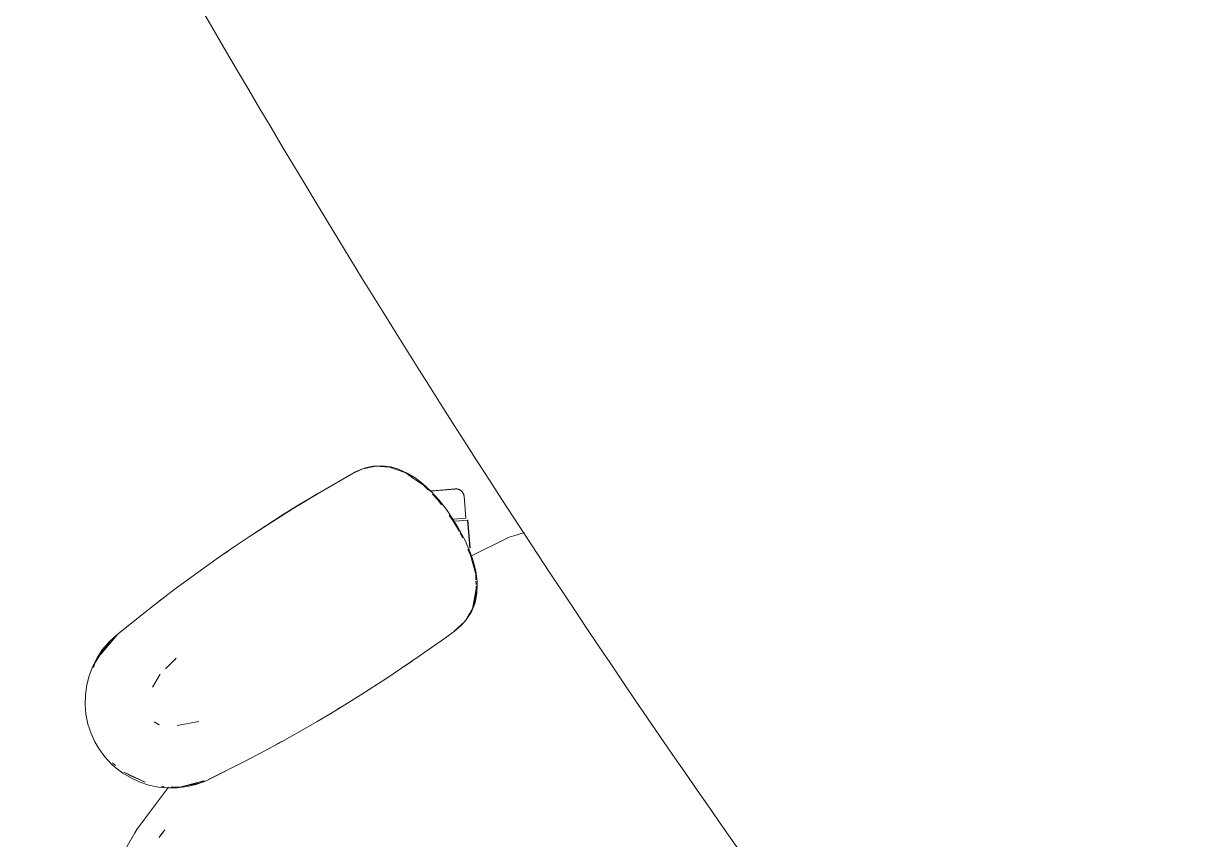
# Model space of a CAD drawing. Header units: millimetres. Extents: x 79795 to 317870, y -36033 to 97293.
# Drawn here: x 202842 to 203431, y 16601 to 17009 of the extents above; entities that cross this region are included whole.
import ezdxf

# ---------------------------------------------------------------- set-up
doc = ezdxf.new("R2010")
doc.units = ezdxf.units.MM
doc.header["$MEASUREMENT"] = 0
doc.layers.add('G-IMPT', color=8, linetype='CONTINUOUS', lineweight=9)
doc.layers.add('I-FURN', color=8, linetype='CONTINUOUS', lineweight=9)

msp = doc.modelspace()

# ---------------------------------------------------------------- linework, layer by layer
at = {"layer": 'G-IMPT'}
for p, q in [((202988.81, 16773.98), (203007.71, 16784.86)), ((202988.81, 16773.98), (203006.3, 16784.08)), ((202989.84, 16774.6), (203007.71, 16784.86)), ((203007.71, 16784.86), (203006.3, 16784.08)), ((203007.71, 16784.86), (203009.23, 16785.54)), ((203011.35, 16786.35), (203007.8, 16784.75)), ((203011.49, 16786.46), (203009.23, 16785.54)), ((203011.35, 16786.35), (203017.86, 16787.67)), ((203011.49, 16786.46), (203012.82, 16786.88)), ((203016.63, 16787.68), (203012.82, 16786.88)), ((203016.63, 16787.68), (203020.58, 16787.89)), ((203017.86, 16787.67), (203024.85, 16787.21)), ((203020.58, 16787.89), (203025.39, 16787.33)), ((203024.85, 16787.21), (203032.91, 16784.33)), ((203029.28, 16786.22), (203025.39, 16787.33)), ((203033.7, 16784.25), (203029.28, 16786.22)), ((203032.91, 16784.33), (203036.83, 16781.63)), ((203033.7, 16784.25), (203037.57, 16781.9)), ((203041.83, 16778.16), (203036.83, 16781.63)), ((203041.25, 16779.11), (203037.57, 16781.9)), ((203041.25, 16779.11), (203045.42, 16775.28)), ((203041.83, 16778.16), (203044.31, 16775.63)), ((202971.58, 16763.45), (202989.84, 16774.6)), ((202971.58, 16763.45), (202988.81, 16773.98)), ((202979.93, 16768.63), (202989.84, 16774.6)), ((202989.84, 16774.6), (202988.81, 16773.98)), ((203049.47, 16770.83), (203045.42, 16775.28)), ((203046.27, 16773.63), (203048.94, 16770.89)), ((202954.63, 16752.48), (202979.93, 16768.63)), ((202979.93, 16768.63), (202963.66, 16758.4)), ((202971.58, 16763.45), (202979.93, 16768.63)), ((202973.3, 16764.53), (202974.95, 16765.51)), ((203048.94, 16770.89), (203050.84, 16768.3)), ((203049.47, 16770.83), (203053.28, 16765.96)), ((203056.86, 16760.73), (203053.28, 16765.96)), ((202954.63, 16752.48), (202971.58, 16763.45)), ((202971.58, 16763.4), (202973.3, 16764.53)), ((203054.7, 16763.04), (203056.54, 16760.53)), ((203059.81, 16755.07), (203056.54, 16760.53)), ((203059.22, 16756.89), (203056.86, 16760.73)), ((202954.63, 16752.48), (202963.66, 16758.4)), ((203059.22, 16756.89), (203062.7, 16750.43)), ((203060.23, 16754.38), (203061.4, 16751.83)), ((203087.03, 16752.82), (203092.43, 16754.48)), ((202937.97, 16741.1), (202947.64, 16747.79)), ((202954.63, 16752.48), (202947.64, 16747.79)), ((203065.42, 16744.14), (203062.7, 16750.43)), ((203065.59, 16742.65), (203084.78, 16752.13)), ((203087.03, 16752.82), (203084.78, 16752.13)), ((202942, 16743.86), (202943.56, 16745)), ((202943.56, 16745), (202944.82, 16745.82)), ((203064.02, 16746.16), (203065.41, 16743.14)), ((203065.41, 16743.14), (203067.95, 16733.6)), ((203066.72, 16740.31), (203065.42, 16744.14)), ((202921.59, 16729.29), (202933.04, 16737.62)), ((202937.97, 16741.1), (202933.04, 16737.62)), ((203066.72, 16740.31), (203068.01, 16735.09)), ((203067.95, 16733.6), (203068.04, 16730.74)), ((203068.01, 16735.09), (203068.67, 16730)), ((203068.06, 16730.2), (203068.12, 16728.52)), ((202917.48, 16726.26), (202905.5, 16717.06)), ((202917.48, 16726.26), (202921.59, 16729.29)), ((203068.14, 16726.33), (203066.34, 16716.38)), ((203068.14, 16726.33), (203067.16, 16719.57)), ((203067.79, 16720.07), (203068.55, 16724.18)), ((203068.15, 16727.6), (203068.27, 16723.93)), ((203068.55, 16724.18), (203068.74, 16728.41)), ((203068.67, 16730), (203068.74, 16728.41)), ((202910.96, 16721.28), (202909.64, 16720.24)), ((203065.78, 16714.8), (203067.29, 16718.4)), ((203068.27, 16723.93), (203066.34, 16716.38)), ((203066.34, 16716.38), (203067.16, 16719.57)), ((203067.79, 16720.07), (203067.29, 16718.4)), ((202902.21, 16714.53), (202888.17, 16703.23)), ((202905.5, 16717.06), (202902.21, 16714.53)), ((203065.06, 16714.24), (203062.61, 16710.17)), ((203065.78, 16714.8), (203063.21, 16710.79)), ((203065.32, 16714.69), (203066.34, 16716.38)), ((203062.61, 16710.17), (203057.18, 16705.04)), ((203057.37, 16705.16), (203060.47, 16707.75)), ((203060.47, 16707.75), (203063.21, 16710.79)), ((202888.6, 16703.51), (202880.2, 16693.54)), ((202880.2, 16693.54), (202886.31, 16700.94)), ((202882.17, 16696.94), (202888.2, 16703.09)), ((202888.17, 16703.23), (202884.42, 16699.75)), ((202888.6, 16703.51), (202886.31, 16700.94)), ((203052.76, 16701.86), (203042.53, 16694.54)), ((203052.76, 16701.86), (203057.37, 16705.16)), ((202882.17, 16696.94), (202877.41, 16689.43)), ((202878.54, 16692.07), (202881.12, 16695.88)), ((202881.12, 16695.88), (202884.42, 16699.75)), ((202878.54, 16692.07), (202876.16, 16687.55)), ((202876.52, 16687), (202877.41, 16689.43)), ((202917.96, 16691.52), (202912.56, 16686.18)), ((202917.08, 16690.68), (202917.96, 16691.52)), ((203026.64, 16683.72), (203039.61, 16692.52)), ((203036.26, 16690.26), (203034.07, 16688.71)), ((203039.61, 16692.52), (203042.53, 16694.54)), ((202874.35, 16682.82), (202876.16, 16687.55)), ((202906, 16677.16), (202909.94, 16683.58)), ((203026.64, 16683.72), (203022.88, 16681.24)), ((203032.2, 16687.51), (203034.07, 16688.71)), ((202872.45, 16673.28), (202873.17, 16678.3)), ((202874.35, 16682.82), (202873.17, 16678.3)), ((203022.88, 16681.24), (203010.5, 16673.28)), ((202872.33, 16668.24), (202872.45, 16673.28)), ((203005.86, 16670.38), (203010.5, 16673.28)), ((202872.33, 16668.24), (202872.74, 16663.55)), ((203005.86, 16670.38), (202995.36, 16663.97)), ((202998.65, 16665.99), (203000.09, 16666.82)), ((203000.09, 16666.82), (203001.84, 16667.95)), ((202872.74, 16663.55), (202873.75, 16658.6)), ((202906.97, 16659.7), (202909.03, 16658.38)), ((202929.36, 16659.97), (202918.35, 16657.81)), ((202988.57, 16659.95), (202978.77, 16654.28)), ((202988.57, 16659.95), (202995.36, 16663.97)), ((202875.32, 16653.82), (202873.75, 16658.6)), ((202875.32, 16653.82), (202877.22, 16649.68)), ((202909.03, 16658.38), (202909.52, 16658.16)), ((202971.01, 16649.95), (202978.77, 16654.28)), ((202879.16, 16646.35), (202877.22, 16649.68)), ((202971.01, 16649.95), (202961.96, 16645)), ((202969.22, 16648.96), (202967.95, 16648.31)), ((202969.22, 16648.96), (202970.87, 16649.92)), ((202879.16, 16646.35), (202882.14, 16642.27)), ((202882.14, 16642.27), (202885.56, 16638.59)), ((202951.85, 16639.66), (202961.96, 16645)), ((202885.56, 16638.59), (202887.18, 16637.1)), ((202887.62, 16637.9), (202886, 16639.27)), ((202891.2, 16634.01), (202887.18, 16637.1)), ((202932.55, 16630.03), (202953.18, 16640.39)), ((202932.55, 16630.03), (202951.85, 16639.66)), ((202953.18, 16640.39), (202935.1, 16631.28)), ((202891.2, 16634.01), (202895.53, 16631.44)), ((202891.7, 16634.45), (202895.5, 16632.52)), ((202891.7, 16634.45), (202902.4, 16629.5)), ((202895.5, 16632.52), (202902.4, 16629.5)), ((202895.53, 16631.44), (202899.36, 16629.68)), ((202919.78, 16627.05), (202931.81, 16630.25)), ((202922.55, 16627.75), (202931.81, 16630.25)), ((202932.55, 16630.03), (202927.75, 16628.32)), ((202932.37, 16630.17), (202929.49, 16629)), ((202932.55, 16630.03), (202935.1, 16631.28)), ((202936.45, 16631.98), (202935.1, 16631.28)), ((202904.19, 16628.06), (202899.36, 16629.68)), ((202914.16, 16627), (202901.99, 16610.91)), ((202904.19, 16628.06), (202909.14, 16627.03)), ((202909.14, 16627.03), (202913.34, 16626.62)), ((202911.84, 16627.23), (202910.45, 16627.26)), ((202918.46, 16626.66), (202913.34, 16626.62)), ((202919.78, 16627.05), (202915.46, 16627.15)), ((202918.46, 16626.66), (202923.49, 16627.3)), ((202919.78, 16627.05), (202922.55, 16627.75)), ((202929.49, 16629), (202920.87, 16627.27)), ((202923.49, 16627.3), (202927.75, 16628.32)), ((202901.99, 16610.91), (202898.16, 16605.84)), ((202892.77, 16596.35), (202897.17, 16604.11)), ((202897.17, 16604.11), (202898.16, 16605.84)), ((202909.36, 16601.87), (202912.23, 16605.66)), ((202909.36, 16601.87), (202909.72, 16602.4)), ((202912.23, 16605.66), (202909.72, 16602.4))]:
    msp.add_line(p, q, dxfattribs=at)
at = {"layer": 'I-FURN'}
for p, q in [((203045.68, 16775.3), (203044.74, 16775.22)), ((203046.59, 16775.37), (203045.68, 16775.3)), ((203047.48, 16775.45), (203046.59, 16775.37)), ((203048.34, 16775.52), (203047.48, 16775.45)), ((203049.17, 16775.59), (203048.34, 16775.52)), ((203049.97, 16775.66), (203049.17, 16775.59)), ((203050.74, 16775.72), (203049.97, 16775.66)), ((203051.47, 16775.78), (203050.74, 16775.72)), ((203052.16, 16775.84), (203051.47, 16775.78)), ((203052.82, 16775.89), (203052.16, 16775.84)), ((203052.47, 16775.86), (203053.11, 16775.92)), ((203053.44, 16775.95), (203052.82, 16775.89)), ((203053.11, 16775.92), (203053.72, 16775.97)), ((203054.03, 16775.99), (203053.44, 16775.95)), ((203053.72, 16775.97), (203054.28, 16776.02)), ((203054.57, 16776.04), (203054.03, 16775.99)), ((203054.28, 16776.02), (203054.81, 16776.06)), ((203055.08, 16776.08), (203054.57, 16776.04)), ((203054.81, 16776.06), (203055.29, 16776.1)), ((203055.54, 16776.12), (203055.08, 16776.08)), ((203055.29, 16776.1), (203055.74, 16776.14)), ((203055.96, 16776.16), (203055.54, 16776.12)), ((203055.74, 16776.14), (203056.14, 16776.17)), ((203056.34, 16776.19), (203055.96, 16776.16)), ((203056.14, 16776.17), (203056.5, 16776.2)), ((203056.67, 16776.22), (203056.34, 16776.19)), ((203056.5, 16776.2), (203056.81, 16776.23)), ((203056.96, 16776.24), (203056.67, 16776.22)), ((203056.81, 16776.23), (203057.08, 16776.25)), ((203057.21, 16776.26), (203056.96, 16776.24)), ((203057.08, 16776.25), (203057.31, 16776.27)), ((203057.42, 16776.28), (203057.21, 16776.26)), ((203057.31, 16776.27), (203057.49, 16776.28)), ((203057.57, 16776.29), (203057.42, 16776.28)), ((203057.49, 16776.28), (203057.63, 16776.3)), ((203057.69, 16776.3), (203057.57, 16776.29)), ((203057.63, 16776.3), (203057.72, 16776.3)), ((203057.75, 16776.31), (203057.69, 16776.3)), ((203057.72, 16776.3), (203057.77, 16776.31)), ((203057.78, 16776.31), (203057.75, 16776.31)), ((203057.77, 16776.31), (203057.78, 16776.31)), ((203057.78, 16776.31), (203057.94, 16776.32)), ((203057.94, 16776.32), (203058.1, 16776.32)), ((203058.1, 16776.32), (203058.26, 16776.32)), ((203058.26, 16776.32), (203058.42, 16776.31)), ((203058.42, 16776.31), (203058.58, 16776.29)), ((203058.58, 16776.29), (203058.74, 16776.27)), ((203058.74, 16776.27), (203058.9, 16776.24)), ((203058.9, 16776.24), (203059.06, 16776.21)), ((203059.06, 16776.21), (203059.21, 16776.17)), ((203059.21, 16776.17), (203059.37, 16776.12)), ((203059.37, 16776.12), (203059.52, 16776.07)), ((203059.52, 16776.07), (203059.67, 16776.01)), ((203059.67, 16776.01), (203059.82, 16775.94)), ((203059.82, 16775.94), (203059.96, 16775.87)), ((203059.96, 16775.87), (203060.1, 16775.8)), ((203060.1, 16775.8), (203060.24, 16775.71)), ((203060.24, 16775.71), (203060.38, 16775.63)), ((203060.38, 16775.63), (203060.51, 16775.53)), ((203060.51, 16775.53), (203060.64, 16775.43)), ((203060.64, 16775.43), (203060.76, 16775.33)), ((203060.76, 16775.33), (203060.88, 16775.22)), ((203060.88, 16775.22), (203060.99, 16775.11)), ((203060.99, 16775.11), (203061.11, 16774.99)), ((203061.11, 16774.99), (203061.21, 16774.87)), ((203061.21, 16774.87), (203061.31, 16774.74)), ((203061.31, 16774.74), (203061.41, 16774.61)), ((203061.41, 16774.61), (203061.5, 16774.48)), ((203061.5, 16774.48), (203061.58, 16774.34)), ((203061.58, 16774.34), (203061.66, 16774.2)), ((203061.66, 16774.2), (203061.73, 16774.06)), ((203061.73, 16774.06), (203061.8, 16773.91)), ((203061.8, 16773.91), (203061.86, 16773.76)), ((203061.86, 16773.76), (203061.92, 16773.61)), ((203061.92, 16773.61), (203061.97, 16773.46)), ((203061.97, 16773.46), (203062.01, 16773.3)), ((203062.01, 16773.3), (203062.05, 16773.15)), ((203062.05, 16773.15), (203062.08, 16772.99)), ((203062.08, 16772.99), (203062.11, 16772.83)), ((203062.11, 16772.83), (203062.13, 16772.67)), ((203062.13, 16772.67), (203062.13, 16772.63)), ((203063.04, 16761.69), (203062.13, 16772.63)), ((203056.69, 16761.16), (203063.04, 16761.69)), ((203057.89, 16760.26), (203063.86, 16760.76)), ((203063.86, 16760.76), (203065.03, 16746.81)), ((203065.22, 16746.82), (203064.05, 16760.78)), ((203065.03, 16746.81), (203064.92, 16746.8))]:
    msp.add_line(p, q, dxfattribs=at)
msp.add_arc((207734.05, 19790.49), 5546.8, 208.10942, 222.60702, dxfattribs=at)

doc.saveas('drawing.dxf')
